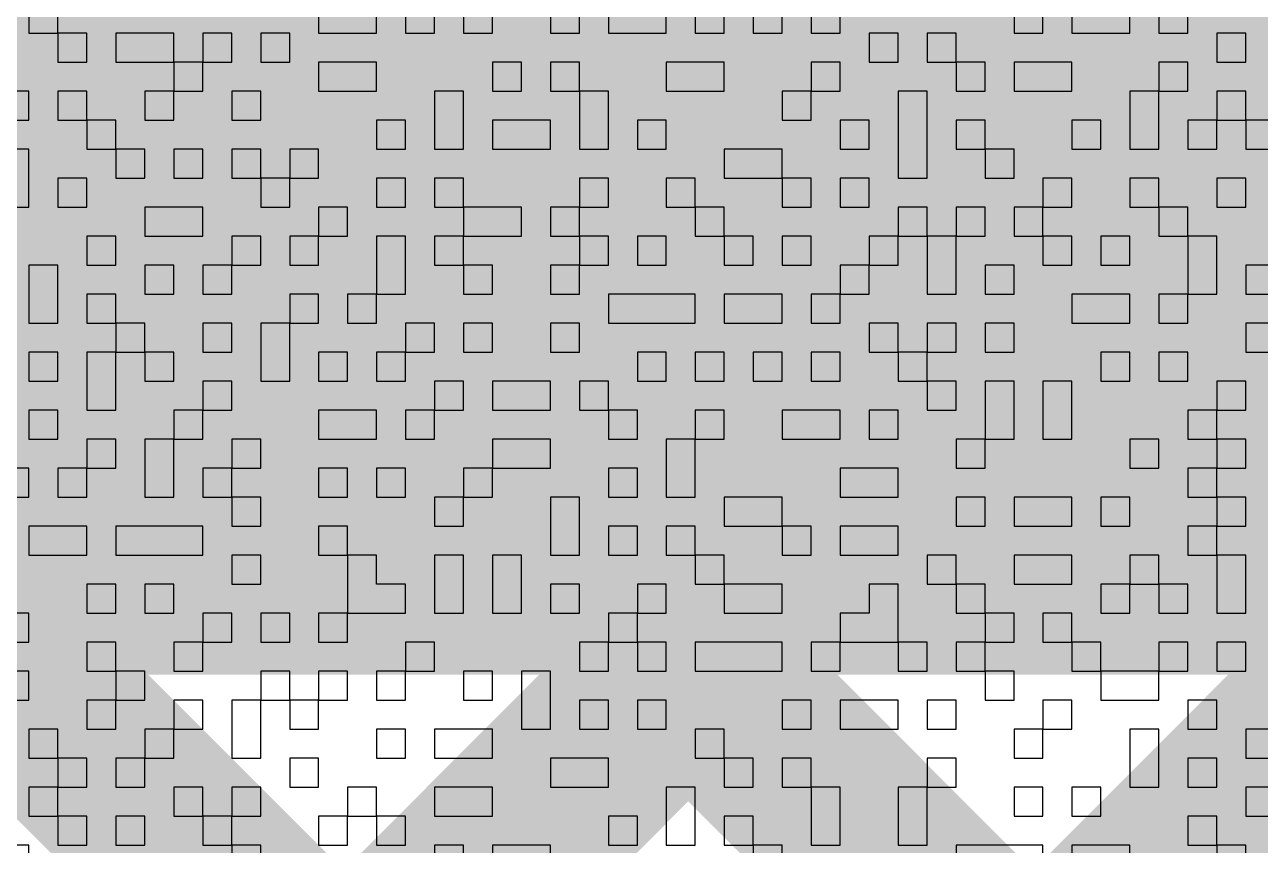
# Model space of a CAD drawing. Header units: millimetres. Extents: x 3.06 to 5.82, y 1.29 to 3.84.
# Drawn here: x 4.6114 to 4.6621, y 2.029 to 2.0627 of the extents above; entities that cross this region are included whole.
import ezdxf

# ---------------------------------------------------------------- set-up
doc = ezdxf.new("R2010")
doc.units = ezdxf.units.MM
doc.header["$MEASUREMENT"] = 0
for name, color, linetype in [('BottomLayer', 5, 'Continuous'), ('TopLayer', 1, 'Continuous'), ('TopOverlay', 2, 'Continuous')]:
    doc.layers.add(name, color=color, linetype=linetype)

msp = doc.modelspace()

# ---------------------------------------------------------------- linework, layer by layer
at = {"layer": 'BottomLayer', "const_width": 0.04}
msp.add_lwpolyline([(4.272, 2.056), (4.719, 2.056)], dxfattribs=at)
at = {"layer": 'TopLayer'}
for points, const_width in [([(4.57627, 2.030685), (4.985585, 2.44)], 0.008), ([(4.59587, 2.022), (5.01387, 2.44)], 0.008), ([(4.624154, 2.022), (5.042154, 2.44)], 0.008), ([(4.645775, 2.015337), (5.070438, 2.44)], 0.008), ([(4.431659, 2.3), (4.848, 1.883659)], 0.008), ([(4.47322, 2.230155), (4.848, 1.855374)], 0.008), ([(4.484859, 2.190231), (4.848, 1.82709)], 0.008), ([(4.485, 2.161806), (4.624806, 2.022)], 0.008), ([(4.537457, 2.062992), (4.671, 2.062992)], 0.04)]:
    msp.add_lwpolyline(points, dxfattribs=dict(at, const_width=const_width))
at = {"layer": 'TopLayer', "const_width": 0.04}
msp.add_lwpolyline([(4.771, 2.162992, -0.414214), (4.671, 2.062992)], format="xyb", dxfattribs=at)
at = {"layer": 'TopLayer', "const_width": 0.02}
msp.add_lwpolyline([(4.661, 2.062992, 1), (4.681, 2.062992, 1)], format="xyb", close=True, dxfattribs=at)
msp.add_lwpolyline([(4.661, 2.062992, 1), (4.681, 2.062992, 1)], format="xyb", close=True, dxfattribs=at)
at = {"layer": 'TopOverlay'}
for p, q in [((4.611556, 2.063507), (4.611556, 2.062317)), ((4.612745, 2.062317), (4.612745, 2.063507)), ((4.623448, 2.063507), (4.623448, 2.062317)), ((4.625827, 2.062317), (4.625827, 2.063507)), ((4.627016, 2.063507), (4.627016, 2.062317)), ((4.628205, 2.062317), (4.628205, 2.063507)), ((4.629394, 2.063507), (4.629394, 2.062317)), ((4.630584, 2.062317), (4.630584, 2.063507)), ((4.632962, 2.063507), (4.632962, 2.062317)), ((4.634151, 2.062317), (4.634151, 2.063507)), ((4.635341, 2.063507), (4.635341, 2.062317)), ((4.637719, 2.062317), (4.637719, 2.063507)), ((4.638908, 2.063507), (4.638908, 2.062317)), ((4.640098, 2.062317), (4.640098, 2.063507)), ((4.641287, 2.063507), (4.641287, 2.062317)), ((4.642476, 2.062317), (4.642476, 2.063507)), ((4.643666, 2.063507), (4.643666, 2.062317)), ((4.644855, 2.062317), (4.644855, 2.063507)), ((4.65199, 2.063507), (4.65199, 2.062317)), ((4.65318, 2.062317), (4.65318, 2.063507)), ((4.654369, 2.063507), (4.654369, 2.062317)), ((4.656747, 2.062317), (4.656747, 2.063507)), ((4.657937, 2.063507), (4.657937, 2.062317)), ((4.659126, 2.062317), (4.659126, 2.063507)), ((4.611556, 2.062317), (4.612745, 2.062317)), ((4.612745, 2.062317), (4.612745, 2.061128)), ((4.613934, 2.062317), (4.612745, 2.062317)), ((4.613934, 2.061128), (4.613934, 2.062317)), ((4.617502, 2.062317), (4.615123, 2.062317)), ((4.615123, 2.062317), (4.615123, 2.061128)), ((4.617502, 2.061128), (4.617502, 2.062317)), ((4.61988, 2.062317), (4.618691, 2.062317)), ((4.618691, 2.062317), (4.618691, 2.061128)), ((4.61988, 2.061128), (4.61988, 2.062317)), ((4.622259, 2.062317), (4.62107, 2.062317)), ((4.62107, 2.062317), (4.62107, 2.061128)), ((4.622259, 2.061128), (4.622259, 2.062317)), ((4.623448, 2.062317), (4.625827, 2.062317)), ((4.627016, 2.062317), (4.628205, 2.062317)), ((4.629394, 2.062317), (4.630584, 2.062317)), ((4.632962, 2.062317), (4.634151, 2.062317)), ((4.635341, 2.062317), (4.637719, 2.062317)), ((4.638908, 2.062317), (4.640098, 2.062317)), ((4.641287, 2.062317), (4.642476, 2.062317)), ((4.643666, 2.062317), (4.644855, 2.062317)), ((4.647233, 2.062317), (4.646044, 2.062317)), ((4.646044, 2.062317), (4.646044, 2.061128)), ((4.647233, 2.061128), (4.647233, 2.062317)), ((4.649612, 2.062317), (4.648422, 2.062317)), ((4.648422, 2.062317), (4.648422, 2.061128)), ((4.649612, 2.061128), (4.649612, 2.062317)), ((4.65199, 2.062317), (4.65318, 2.062317)), ((4.654369, 2.062317), (4.656747, 2.062317)), ((4.657937, 2.062317), (4.659126, 2.062317)), ((4.661504, 2.062317), (4.660315, 2.062317)), ((4.660315, 2.062317), (4.660315, 2.061128)), ((4.661504, 2.061128), (4.661504, 2.062317)), ((4.612745, 2.061128), (4.613934, 2.061128)), ((4.615123, 2.061128), (4.617502, 2.061128)), ((4.617502, 2.061128), (4.617502, 2.059939)), ((4.618691, 2.061128), (4.617502, 2.061128)), ((4.618691, 2.061128), (4.61988, 2.061128)), ((4.618691, 2.059939), (4.618691, 2.061128)), ((4.62107, 2.061128), (4.622259, 2.061128)), ((4.625827, 2.061128), (4.623448, 2.061128)), ((4.623448, 2.061128), (4.623448, 2.059939)), ((4.625827, 2.059939), (4.625827, 2.061128)), ((4.631773, 2.061128), (4.630584, 2.061128)), ((4.630584, 2.061128), (4.630584, 2.059939)), ((4.631773, 2.059939), (4.631773, 2.061128)), ((4.634151, 2.061128), (4.632962, 2.061128)), ((4.632962, 2.061128), (4.632962, 2.059939)), ((4.634151, 2.059939), (4.634151, 2.061128)), ((4.640098, 2.061128), (4.637719, 2.061128)), ((4.637719, 2.061128), (4.637719, 2.059939)), ((4.640098, 2.059939), (4.640098, 2.061128)), ((4.644855, 2.061128), (4.643666, 2.061128)), ((4.643666, 2.061128), (4.643666, 2.059939)), ((4.644855, 2.059939), (4.644855, 2.061128)), ((4.646044, 2.061128), (4.647233, 2.061128)), ((4.648422, 2.061128), (4.649612, 2.061128)), ((4.649612, 2.061128), (4.649612, 2.059939)), ((4.650801, 2.061128), (4.649612, 2.061128)), ((4.650801, 2.059939), (4.650801, 2.061128)), ((4.654369, 2.061128), (4.65199, 2.061128)), ((4.65199, 2.061128), (4.65199, 2.059939)), ((4.654369, 2.059939), (4.654369, 2.061128)), ((4.659126, 2.061128), (4.657937, 2.061128)), ((4.657937, 2.061128), (4.657937, 2.059939)), ((4.659126, 2.059939), (4.659126, 2.061128)), ((4.660315, 2.061128), (4.661504, 2.061128)), ((4.611556, 2.059939), (4.610366, 2.059939)), ((4.611556, 2.05875), (4.611556, 2.059939)), ((4.613934, 2.059939), (4.612745, 2.059939)), ((4.612745, 2.059939), (4.612745, 2.05875)), ((4.613934, 2.05875), (4.613934, 2.059939)), ((4.617502, 2.059939), (4.616313, 2.059939)), ((4.616313, 2.059939), (4.616313, 2.05875)), ((4.617502, 2.059939), (4.618691, 2.059939)), ((4.617502, 2.05875), (4.617502, 2.059939)), ((4.62107, 2.059939), (4.61988, 2.059939)), ((4.61988, 2.059939), (4.61988, 2.05875)), ((4.62107, 2.05875), (4.62107, 2.059939)), ((4.623448, 2.059939), (4.625827, 2.059939)), ((4.629394, 2.059939), (4.628205, 2.059939)), ((4.628205, 2.059939), (4.628205, 2.05875)), ((4.629394, 2.05875), (4.629394, 2.059939)), ((4.630584, 2.059939), (4.631773, 2.059939)), ((4.632962, 2.059939), (4.634151, 2.059939)), ((4.634151, 2.059939), (4.634151, 2.05875)), ((4.635341, 2.059939), (4.634151, 2.059939)), ((4.635341, 2.05875), (4.635341, 2.059939)), ((4.637719, 2.059939), (4.640098, 2.059939)), ((4.643666, 2.059939), (4.642476, 2.059939)), ((4.642476, 2.059939), (4.642476, 2.05875)), ((4.643666, 2.059939), (4.644855, 2.059939)), ((4.643666, 2.05875), (4.643666, 2.059939)), ((4.648422, 2.059939), (4.647233, 2.059939)), ((4.647233, 2.059939), (4.647233, 2.05875)), ((4.648422, 2.05875), (4.648422, 2.059939)), ((4.649612, 2.059939), (4.650801, 2.059939)), ((4.65199, 2.059939), (4.654369, 2.059939)), ((4.657937, 2.059939), (4.656747, 2.059939)), ((4.656747, 2.059939), (4.656747, 2.05875)), ((4.657937, 2.059939), (4.659126, 2.059939)), ((4.657937, 2.05875), (4.657937, 2.059939)), ((4.661504, 2.059939), (4.660315, 2.059939)), ((4.660315, 2.059939), (4.660315, 2.05875)), ((4.661504, 2.05875), (4.661504, 2.059939)), ((4.610366, 2.05875), (4.611556, 2.05875)), ((4.612745, 2.05875), (4.613934, 2.05875)), ((4.613934, 2.05875), (4.613934, 2.05756)), ((4.615123, 2.05875), (4.613934, 2.05875)), ((4.615123, 2.05756), (4.615123, 2.05875)), ((4.616313, 2.05875), (4.617502, 2.05875)), ((4.61988, 2.05875), (4.62107, 2.05875)), ((4.627016, 2.05875), (4.625827, 2.05875)), ((4.625827, 2.05875), (4.625827, 2.05756)), ((4.627016, 2.05756), (4.627016, 2.05875)), ((4.628205, 2.05875), (4.628205, 2.05756)), ((4.629394, 2.05756), (4.629394, 2.05875)), ((4.632962, 2.05875), (4.630584, 2.05875)), ((4.630584, 2.05875), (4.630584, 2.05756)), ((4.632962, 2.05756), (4.632962, 2.05875)), ((4.634151, 2.05875), (4.634151, 2.05756)), ((4.635341, 2.05756), (4.635341, 2.05875)), ((4.637719, 2.05875), (4.63653, 2.05875)), ((4.63653, 2.05875), (4.63653, 2.05756)), ((4.637719, 2.05756), (4.637719, 2.05875)), ((4.642476, 2.05875), (4.643666, 2.05875)), ((4.646044, 2.05875), (4.644855, 2.05875)), ((4.644855, 2.05875), (4.644855, 2.05756)), ((4.646044, 2.05756), (4.646044, 2.05875)), ((4.647233, 2.05875), (4.647233, 2.05756)), ((4.648422, 2.05756), (4.648422, 2.05875)), ((4.650801, 2.05875), (4.649612, 2.05875)), ((4.649612, 2.05875), (4.649612, 2.05756)), ((4.650801, 2.05756), (4.650801, 2.05875)), ((4.655558, 2.05875), (4.654369, 2.05875)), ((4.654369, 2.05875), (4.654369, 2.05756)), ((4.655558, 2.05756), (4.655558, 2.05875)), ((4.656747, 2.05875), (4.656747, 2.05756)), ((4.657937, 2.05756), (4.657937, 2.05875)), ((4.660315, 2.05875), (4.659126, 2.05875)), ((4.659126, 2.05875), (4.659126, 2.05756)), ((4.660315, 2.05756), (4.660315, 2.05875)), ((4.660315, 2.05875), (4.661504, 2.05875)), ((4.661504, 2.05875), (4.661504, 2.05756)), ((4.662694, 2.05875), (4.661504, 2.05875)), ((4.611556, 2.05756), (4.610366, 2.05756)), ((4.611556, 2.056371), (4.611556, 2.05756)), ((4.613934, 2.05756), (4.615123, 2.05756)), ((4.615123, 2.05756), (4.615123, 2.056371)), ((4.616313, 2.05756), (4.615123, 2.05756)), ((4.616313, 2.056371), (4.616313, 2.05756)), ((4.618691, 2.05756), (4.617502, 2.05756)), ((4.617502, 2.05756), (4.617502, 2.056371)), ((4.618691, 2.056371), (4.618691, 2.05756)), ((4.62107, 2.05756), (4.61988, 2.05756)), ((4.61988, 2.05756), (4.61988, 2.056371)), ((4.62107, 2.056371), (4.62107, 2.05756)), ((4.623448, 2.05756), (4.622259, 2.05756)), ((4.622259, 2.05756), (4.622259, 2.056371)), ((4.623448, 2.056371), (4.623448, 2.05756)), ((4.625827, 2.05756), (4.627016, 2.05756)), ((4.628205, 2.05756), (4.629394, 2.05756)), ((4.630584, 2.05756), (4.632962, 2.05756)), ((4.634151, 2.05756), (4.635341, 2.05756)), ((4.63653, 2.05756), (4.637719, 2.05756)), ((4.642476, 2.05756), (4.640098, 2.05756)), ((4.640098, 2.05756), (4.640098, 2.056371)), ((4.642476, 2.056371), (4.642476, 2.05756)), ((4.644855, 2.05756), (4.646044, 2.05756)), ((4.647233, 2.05756), (4.647233, 2.056371)), ((4.648422, 2.056371), (4.648422, 2.05756)), ((4.649612, 2.05756), (4.650801, 2.05756)), ((4.650801, 2.05756), (4.650801, 2.056371)), ((4.65199, 2.05756), (4.650801, 2.05756)), ((4.65199, 2.056371), (4.65199, 2.05756)), ((4.654369, 2.05756), (4.655558, 2.05756)), ((4.656747, 2.05756), (4.657937, 2.05756)), ((4.659126, 2.05756), (4.660315, 2.05756)), ((4.661504, 2.05756), (4.662694, 2.05756)), ((4.611556, 2.055182), (4.611556, 2.056371)), ((4.613934, 2.056371), (4.612745, 2.056371)), ((4.612745, 2.056371), (4.612745, 2.055182)), ((4.613934, 2.055182), (4.613934, 2.056371)), ((4.615123, 2.056371), (4.616313, 2.056371)), ((4.617502, 2.056371), (4.618691, 2.056371)), ((4.61988, 2.056371), (4.62107, 2.056371)), ((4.62107, 2.056371), (4.62107, 2.055182)), ((4.622259, 2.056371), (4.62107, 2.056371)), ((4.622259, 2.056371), (4.623448, 2.056371)), ((4.622259, 2.055182), (4.622259, 2.056371)), ((4.627016, 2.056371), (4.625827, 2.056371)), ((4.625827, 2.056371), (4.625827, 2.055182)), ((4.627016, 2.055182), (4.627016, 2.056371)), ((4.629394, 2.056371), (4.628205, 2.056371)), ((4.628205, 2.056371), (4.628205, 2.055182)), ((4.629394, 2.055182), (4.629394, 2.056371)), ((4.635341, 2.056371), (4.634151, 2.056371)), ((4.634151, 2.056371), (4.634151, 2.055182)), ((4.635341, 2.055182), (4.635341, 2.056371)), ((4.638908, 2.056371), (4.637719, 2.056371)), ((4.637719, 2.056371), (4.637719, 2.055182)), ((4.638908, 2.055182), (4.638908, 2.056371)), ((4.640098, 2.056371), (4.642476, 2.056371)), ((4.642476, 2.056371), (4.642476, 2.055182)), ((4.643666, 2.056371), (4.642476, 2.056371)), ((4.643666, 2.055182), (4.643666, 2.056371)), ((4.646044, 2.056371), (4.644855, 2.056371)), ((4.644855, 2.056371), (4.644855, 2.055182)), ((4.646044, 2.055182), (4.646044, 2.056371)), ((4.647233, 2.056371), (4.648422, 2.056371)), ((4.650801, 2.056371), (4.65199, 2.056371)), ((4.654369, 2.056371), (4.65318, 2.056371)), ((4.65318, 2.056371), (4.65318, 2.055182)), ((4.654369, 2.055182), (4.654369, 2.056371)), ((4.657937, 2.056371), (4.656747, 2.056371)), ((4.656747, 2.056371), (4.656747, 2.055182)), ((4.657937, 2.055182), (4.657937, 2.056371)), ((4.661504, 2.056371), (4.660315, 2.056371)), ((4.660315, 2.056371), (4.660315, 2.055182)), ((4.661504, 2.055182), (4.661504, 2.056371)), ((4.610366, 2.055182), (4.611556, 2.055182)), ((4.612745, 2.055182), (4.613934, 2.055182)), ((4.618691, 2.055182), (4.616313, 2.055182)), ((4.616313, 2.055182), (4.616313, 2.053993)), ((4.618691, 2.053993), (4.618691, 2.055182)), ((4.62107, 2.055182), (4.622259, 2.055182)), ((4.624637, 2.055182), (4.623448, 2.055182)), ((4.623448, 2.055182), (4.623448, 2.053993)), ((4.624637, 2.053993), (4.624637, 2.055182)), ((4.625827, 2.055182), (4.627016, 2.055182)), ((4.628205, 2.055182), (4.629394, 2.055182)), ((4.629394, 2.055182), (4.629394, 2.053993)), ((4.631773, 2.055182), (4.629394, 2.055182)), ((4.631773, 2.053993), (4.631773, 2.055182)), ((4.634151, 2.055182), (4.632962, 2.055182)), ((4.632962, 2.055182), (4.632962, 2.053993)), ((4.634151, 2.055182), (4.635341, 2.055182)), ((4.634151, 2.053993), (4.634151, 2.055182)), ((4.637719, 2.055182), (4.638908, 2.055182)), ((4.638908, 2.055182), (4.638908, 2.053993)), ((4.640098, 2.055182), (4.638908, 2.055182)), ((4.640098, 2.053993), (4.640098, 2.055182)), ((4.642476, 2.055182), (4.643666, 2.055182)), ((4.644855, 2.055182), (4.646044, 2.055182)), ((4.648422, 2.055182), (4.647233, 2.055182)), ((4.647233, 2.055182), (4.647233, 2.053993)), ((4.648422, 2.053993), (4.648422, 2.055182)), ((4.650801, 2.055182), (4.649612, 2.055182)), ((4.649612, 2.055182), (4.649612, 2.053993)), ((4.650801, 2.053993), (4.650801, 2.055182)), ((4.65318, 2.055182), (4.65199, 2.055182)), ((4.65199, 2.055182), (4.65199, 2.053993)), ((4.65318, 2.055182), (4.654369, 2.055182)), ((4.65318, 2.053993), (4.65318, 2.055182)), ((4.656747, 2.055182), (4.657937, 2.055182)), ((4.657937, 2.055182), (4.657937, 2.053993)), ((4.659126, 2.055182), (4.657937, 2.055182)), ((4.659126, 2.053993), (4.659126, 2.055182)), ((4.660315, 2.055182), (4.661504, 2.055182)), ((4.615123, 2.053993), (4.613934, 2.053993)), ((4.613934, 2.053993), (4.613934, 2.052803)), ((4.615123, 2.052803), (4.615123, 2.053993)), ((4.616313, 2.053993), (4.618691, 2.053993)), ((4.62107, 2.053993), (4.61988, 2.053993)), ((4.61988, 2.053993), (4.61988, 2.052803)), ((4.62107, 2.052803), (4.62107, 2.053993)), ((4.623448, 2.053993), (4.622259, 2.053993)), ((4.622259, 2.053993), (4.622259, 2.052803)), ((4.623448, 2.053993), (4.624637, 2.053993)), ((4.623448, 2.052803), (4.623448, 2.053993)), ((4.627016, 2.053993), (4.625827, 2.053993)), ((4.625827, 2.053993), (4.625827, 2.052803)), ((4.627016, 2.052803), (4.627016, 2.053993)), ((4.629394, 2.053993), (4.628205, 2.053993)), ((4.628205, 2.053993), (4.628205, 2.052803)), ((4.629394, 2.053993), (4.631773, 2.053993)), ((4.629394, 2.052803), (4.629394, 2.053993)), ((4.632962, 2.053993), (4.634151, 2.053993)), ((4.634151, 2.053993), (4.634151, 2.052803)), ((4.635341, 2.053993), (4.634151, 2.053993)), ((4.635341, 2.052803), (4.635341, 2.053993)), ((4.637719, 2.053993), (4.63653, 2.053993)), ((4.63653, 2.053993), (4.63653, 2.052803)), ((4.637719, 2.052803), (4.637719, 2.053993)), ((4.638908, 2.053993), (4.640098, 2.053993)), ((4.640098, 2.053993), (4.640098, 2.052803)), ((4.641287, 2.053993), (4.640098, 2.053993)), ((4.641287, 2.052803), (4.641287, 2.053993)), ((4.643666, 2.053993), (4.642476, 2.053993)), ((4.642476, 2.053993), (4.642476, 2.052803)), ((4.643666, 2.052803), (4.643666, 2.053993)), ((4.647233, 2.053993), (4.646044, 2.053993)), ((4.646044, 2.053993), (4.646044, 2.052803)), ((4.647233, 2.052803), (4.647233, 2.053993)), ((4.647233, 2.053993), (4.648422, 2.053993)), ((4.648422, 2.053993), (4.648422, 2.052803)), ((4.649612, 2.053993), (4.648422, 2.053993)), ((4.649612, 2.053993), (4.650801, 2.053993)), ((4.649612, 2.052803), (4.649612, 2.053993)), ((4.65199, 2.053993), (4.65318, 2.053993)), ((4.65318, 2.053993), (4.65318, 2.052803)), ((4.654369, 2.053993), (4.65318, 2.053993)), ((4.654369, 2.052803), (4.654369, 2.053993)), ((4.656747, 2.053993), (4.655558, 2.053993)), ((4.655558, 2.053993), (4.655558, 2.052803)), ((4.656747, 2.052803), (4.656747, 2.053993)), ((4.657937, 2.053993), (4.659126, 2.053993)), ((4.659126, 2.053993), (4.659126, 2.052803)), ((4.660315, 2.053993), (4.659126, 2.053993)), ((4.660315, 2.052803), (4.660315, 2.053993)), ((4.612745, 2.052803), (4.611556, 2.052803)), ((4.611556, 2.052803), (4.611556, 2.051614)), ((4.612745, 2.051614), (4.612745, 2.052803)), ((4.613934, 2.052803), (4.615123, 2.052803)), ((4.617502, 2.052803), (4.616313, 2.052803)), ((4.616313, 2.052803), (4.616313, 2.051614)), ((4.617502, 2.051614), (4.617502, 2.052803)), ((4.61988, 2.052803), (4.618691, 2.052803)), ((4.618691, 2.052803), (4.618691, 2.051614)), ((4.61988, 2.052803), (4.62107, 2.052803)), ((4.61988, 2.051614), (4.61988, 2.052803)), ((4.622259, 2.052803), (4.623448, 2.052803)), ((4.625827, 2.052803), (4.625827, 2.051614)), ((4.627016, 2.051614), (4.627016, 2.052803)), ((4.628205, 2.052803), (4.629394, 2.052803)), ((4.629394, 2.052803), (4.629394, 2.051614)), ((4.630584, 2.052803), (4.629394, 2.052803)), ((4.630584, 2.051614), (4.630584, 2.052803)), ((4.634151, 2.052803), (4.632962, 2.052803)), ((4.632962, 2.052803), (4.632962, 2.051614)), ((4.634151, 2.052803), (4.635341, 2.052803)), ((4.634151, 2.051614), (4.634151, 2.052803)), ((4.63653, 2.052803), (4.637719, 2.052803)), ((4.640098, 2.052803), (4.641287, 2.052803)), ((4.642476, 2.052803), (4.643666, 2.052803)), ((4.646044, 2.052803), (4.644855, 2.052803)), ((4.644855, 2.052803), (4.644855, 2.051614)), ((4.646044, 2.052803), (4.647233, 2.052803)), ((4.646044, 2.051614), (4.646044, 2.052803)), ((4.648422, 2.052803), (4.648422, 2.051614)), ((4.649612, 2.051614), (4.649612, 2.052803)), ((4.65199, 2.052803), (4.650801, 2.052803)), ((4.650801, 2.052803), (4.650801, 2.051614)), ((4.65199, 2.051614), (4.65199, 2.052803)), ((4.65318, 2.052803), (4.654369, 2.052803)), ((4.655558, 2.052803), (4.656747, 2.052803)), ((4.659126, 2.052803), (4.659126, 2.051614)), ((4.660315, 2.051614), (4.660315, 2.052803)), ((4.663883, 2.052803), (4.661504, 2.052803)), ((4.661504, 2.052803), (4.661504, 2.051614)), ((4.611556, 2.051614), (4.611556, 2.050425)), ((4.612745, 2.050425), (4.612745, 2.051614)), ((4.615123, 2.051614), (4.613934, 2.051614)), ((4.613934, 2.051614), (4.613934, 2.050425)), ((4.615123, 2.050425), (4.615123, 2.051614)), ((4.616313, 2.051614), (4.617502, 2.051614)), ((4.618691, 2.051614), (4.61988, 2.051614)), ((4.623448, 2.051614), (4.622259, 2.051614)), ((4.622259, 2.051614), (4.622259, 2.050425)), ((4.623448, 2.050425), (4.623448, 2.051614)), ((4.625827, 2.051614), (4.624637, 2.051614)), ((4.624637, 2.051614), (4.624637, 2.050425)), ((4.625827, 2.051614), (4.627016, 2.051614)), ((4.625827, 2.050425), (4.625827, 2.051614)), ((4.629394, 2.051614), (4.630584, 2.051614)), ((4.632962, 2.051614), (4.634151, 2.051614)), ((4.638908, 2.051614), (4.635341, 2.051614)), ((4.635341, 2.051614), (4.635341, 2.050425)), ((4.638908, 2.050425), (4.638908, 2.051614)), ((4.642476, 2.051614), (4.640098, 2.051614)), ((4.640098, 2.051614), (4.640098, 2.050425)), ((4.642476, 2.050425), (4.642476, 2.051614)), ((4.644855, 2.051614), (4.643666, 2.051614)), ((4.643666, 2.051614), (4.643666, 2.050425)), ((4.644855, 2.051614), (4.646044, 2.051614)), ((4.644855, 2.050425), (4.644855, 2.051614)), ((4.648422, 2.051614), (4.649612, 2.051614)), ((4.650801, 2.051614), (4.65199, 2.051614)), ((4.656747, 2.051614), (4.654369, 2.051614)), ((4.654369, 2.051614), (4.654369, 2.050425)), ((4.656747, 2.050425), (4.656747, 2.051614)), ((4.659126, 2.051614), (4.657937, 2.051614)), ((4.657937, 2.051614), (4.657937, 2.050425)), ((4.659126, 2.051614), (4.660315, 2.051614)), ((4.659126, 2.050425), (4.659126, 2.051614)), ((4.661504, 2.051614), (4.663883, 2.051614)), ((4.611556, 2.050425), (4.612745, 2.050425)), ((4.613934, 2.050425), (4.615123, 2.050425)), ((4.615123, 2.050425), (4.615123, 2.049236)), ((4.616313, 2.050425), (4.615123, 2.050425)), ((4.616313, 2.049236), (4.616313, 2.050425)), ((4.61988, 2.050425), (4.618691, 2.050425)), ((4.618691, 2.050425), (4.618691, 2.049236)), ((4.61988, 2.049236), (4.61988, 2.050425)), ((4.622259, 2.050425), (4.62107, 2.050425)), ((4.62107, 2.050425), (4.62107, 2.049236)), ((4.622259, 2.050425), (4.623448, 2.050425)), ((4.622259, 2.049236), (4.622259, 2.050425)), ((4.624637, 2.050425), (4.625827, 2.050425)), ((4.628205, 2.050425), (4.627016, 2.050425)), ((4.627016, 2.050425), (4.627016, 2.049236)), ((4.628205, 2.049236), (4.628205, 2.050425)), ((4.630584, 2.050425), (4.629394, 2.050425)), ((4.629394, 2.050425), (4.629394, 2.049236)), ((4.630584, 2.049236), (4.630584, 2.050425)), ((4.634151, 2.050425), (4.632962, 2.050425)), ((4.632962, 2.050425), (4.632962, 2.049236)), ((4.634151, 2.049236), (4.634151, 2.050425)), ((4.635341, 2.050425), (4.638908, 2.050425)), ((4.640098, 2.050425), (4.642476, 2.050425)), ((4.643666, 2.050425), (4.644855, 2.050425)), ((4.647233, 2.050425), (4.646044, 2.050425)), ((4.646044, 2.050425), (4.646044, 2.049236)), ((4.647233, 2.049236), (4.647233, 2.050425)), ((4.649612, 2.050425), (4.648422, 2.050425)), ((4.648422, 2.050425), (4.648422, 2.049236)), ((4.649612, 2.049236), (4.649612, 2.050425)), ((4.65199, 2.050425), (4.650801, 2.050425)), ((4.650801, 2.050425), (4.650801, 2.049236)), ((4.65199, 2.049236), (4.65199, 2.050425)), ((4.654369, 2.050425), (4.656747, 2.050425)), ((4.657937, 2.050425), (4.659126, 2.050425)), ((4.662694, 2.050425), (4.661504, 2.050425)), ((4.661504, 2.050425), (4.661504, 2.049236)), ((4.612745, 2.049236), (4.611556, 2.049236)), ((4.611556, 2.049236), (4.611556, 2.048046)), ((4.612745, 2.048046), (4.612745, 2.049236)), ((4.615123, 2.049236), (4.613934, 2.049236)), ((4.613934, 2.049236), (4.613934, 2.048046)), ((4.615123, 2.049236), (4.616313, 2.049236)), ((4.615123, 2.048046), (4.615123, 2.049236)), ((4.616313, 2.049236), (4.616313, 2.048046)), ((4.617502, 2.049236), (4.616313, 2.049236)), ((4.617502, 2.048046), (4.617502, 2.049236)), ((4.618691, 2.049236), (4.61988, 2.049236)), ((4.62107, 2.049236), (4.62107, 2.048046)), ((4.622259, 2.048046), (4.622259, 2.049236)), ((4.624637, 2.049236), (4.623448, 2.049236)), ((4.623448, 2.049236), (4.623448, 2.048046)), ((4.624637, 2.048046), (4.624637, 2.049236)), ((4.627016, 2.049236), (4.625827, 2.049236)), ((4.625827, 2.049236), (4.625827, 2.048046)), ((4.627016, 2.049236), (4.628205, 2.049236)), ((4.627016, 2.048046), (4.627016, 2.049236)), ((4.629394, 2.049236), (4.630584, 2.049236)), ((4.632962, 2.049236), (4.634151, 2.049236)), ((4.637719, 2.049236), (4.63653, 2.049236)), ((4.63653, 2.049236), (4.63653, 2.048046)), ((4.637719, 2.048046), (4.637719, 2.049236)), ((4.640098, 2.049236), (4.638908, 2.049236)), ((4.638908, 2.049236), (4.638908, 2.048046)), ((4.640098, 2.048046), (4.640098, 2.049236)), ((4.642476, 2.049236), (4.641287, 2.049236)), ((4.641287, 2.049236), (4.641287, 2.048046)), ((4.642476, 2.048046), (4.642476, 2.049236)), ((4.644855, 2.049236), (4.643666, 2.049236)), ((4.643666, 2.049236), (4.643666, 2.048046)), ((4.644855, 2.048046), (4.644855, 2.049236)), ((4.646044, 2.049236), (4.647233, 2.049236)), ((4.647233, 2.049236), (4.647233, 2.048046)), ((4.648422, 2.049236), (4.647233, 2.049236)), ((4.648422, 2.049236), (4.649612, 2.049236)), ((4.648422, 2.048046), (4.648422, 2.049236)), ((4.650801, 2.049236), (4.65199, 2.049236)), ((4.656747, 2.049236), (4.655558, 2.049236)), ((4.655558, 2.049236), (4.655558, 2.048046)), ((4.656747, 2.048046), (4.656747, 2.049236)), ((4.659126, 2.049236), (4.657937, 2.049236)), ((4.657937, 2.049236), (4.657937, 2.048046)), ((4.659126, 2.048046), (4.659126, 2.049236)), ((4.661504, 2.049236), (4.662694, 2.049236)), ((4.611556, 2.048046), (4.612745, 2.048046)), ((4.613934, 2.048046), (4.613934, 2.046857)), ((4.615123, 2.046857), (4.615123, 2.048046)), ((4.616313, 2.048046), (4.617502, 2.048046)), ((4.61988, 2.048046), (4.618691, 2.048046)), ((4.618691, 2.048046), (4.618691, 2.046857)), ((4.61988, 2.046857), (4.61988, 2.048046)), ((4.62107, 2.048046), (4.622259, 2.048046)), ((4.623448, 2.048046), (4.624637, 2.048046)), ((4.625827, 2.048046), (4.627016, 2.048046)), ((4.629394, 2.048046), (4.628205, 2.048046)), ((4.628205, 2.048046), (4.628205, 2.046857)), ((4.629394, 2.046857), (4.629394, 2.048046)), ((4.632962, 2.048046), (4.630584, 2.048046)), ((4.630584, 2.048046), (4.630584, 2.046857)), ((4.632962, 2.046857), (4.632962, 2.048046)), ((4.635341, 2.048046), (4.634151, 2.048046)), ((4.634151, 2.048046), (4.634151, 2.046857)), ((4.635341, 2.046857), (4.635341, 2.048046)), ((4.63653, 2.048046), (4.637719, 2.048046)), ((4.638908, 2.048046), (4.640098, 2.048046)), ((4.641287, 2.048046), (4.642476, 2.048046)), ((4.643666, 2.048046), (4.644855, 2.048046)), ((4.647233, 2.048046), (4.648422, 2.048046)), ((4.648422, 2.048046), (4.648422, 2.046857)), ((4.649612, 2.048046), (4.648422, 2.048046)), ((4.649612, 2.046857), (4.649612, 2.048046)), ((4.65199, 2.048046), (4.650801, 2.048046)), ((4.650801, 2.048046), (4.650801, 2.046857)), ((4.65199, 2.046857), (4.65199, 2.048046)), ((4.654369, 2.048046), (4.65318, 2.048046)), ((4.65318, 2.048046), (4.65318, 2.046857)), ((4.654369, 2.046857), (4.654369, 2.048046)), ((4.655558, 2.048046), (4.656747, 2.048046)), ((4.657937, 2.048046), (4.659126, 2.048046)), ((4.661504, 2.048046), (4.660315, 2.048046)), ((4.660315, 2.048046), (4.660315, 2.046857)), ((4.661504, 2.046857), (4.661504, 2.048046)), ((4.612745, 2.046857), (4.611556, 2.046857)), ((4.611556, 2.046857), (4.611556, 2.045668)), ((4.612745, 2.045668), (4.612745, 2.046857)), ((4.613934, 2.046857), (4.615123, 2.046857)), ((4.618691, 2.046857), (4.617502, 2.046857)), ((4.617502, 2.046857), (4.617502, 2.045668)), ((4.618691, 2.046857), (4.61988, 2.046857)), ((4.618691, 2.045668), (4.618691, 2.046857)), ((4.625827, 2.046857), (4.623448, 2.046857)), ((4.623448, 2.046857), (4.623448, 2.045668)), ((4.625827, 2.045668), (4.625827, 2.046857)), ((4.628205, 2.046857), (4.627016, 2.046857)), ((4.627016, 2.046857), (4.627016, 2.045668)), ((4.628205, 2.046857), (4.629394, 2.046857)), ((4.628205, 2.045668), (4.628205, 2.046857)), ((4.630584, 2.046857), (4.632962, 2.046857)), ((4.634151, 2.046857), (4.635341, 2.046857)), ((4.635341, 2.046857), (4.635341, 2.045668)), ((4.63653, 2.046857), (4.635341, 2.046857)), ((4.63653, 2.045668), (4.63653, 2.046857)), ((4.640098, 2.046857), (4.638908, 2.046857)), ((4.638908, 2.046857), (4.638908, 2.045668)), ((4.640098, 2.045668), (4.640098, 2.046857)), ((4.644855, 2.046857), (4.642476, 2.046857)), ((4.642476, 2.046857), (4.642476, 2.045668)), ((4.644855, 2.045668), (4.644855, 2.046857)), ((4.647233, 2.046857), (4.646044, 2.046857)), ((4.646044, 2.046857), (4.646044, 2.045668)), ((4.647233, 2.045668), (4.647233, 2.046857)), ((4.648422, 2.046857), (4.649612, 2.046857)), ((4.650801, 2.046857), (4.650801, 2.045668)), ((4.65199, 2.045668), (4.65199, 2.046857)), ((4.65318, 2.046857), (4.65318, 2.045668)), ((4.654369, 2.045668), (4.654369, 2.046857)), ((4.660315, 2.046857), (4.659126, 2.046857)), ((4.659126, 2.046857), (4.659126, 2.045668)), ((4.660315, 2.046857), (4.661504, 2.046857)), ((4.660315, 2.045668), (4.660315, 2.046857)), ((4.611556, 2.045668), (4.612745, 2.045668)), ((4.615123, 2.045668), (4.613934, 2.045668)), ((4.613934, 2.045668), (4.613934, 2.044479)), ((4.615123, 2.044479), (4.615123, 2.045668)), ((4.617502, 2.045668), (4.616313, 2.045668)), ((4.616313, 2.045668), (4.616313, 2.044479)), ((4.617502, 2.045668), (4.618691, 2.045668)), ((4.617502, 2.044479), (4.617502, 2.045668)), ((4.62107, 2.045668), (4.61988, 2.045668)), ((4.61988, 2.045668), (4.61988, 2.044479)), ((4.62107, 2.044479), (4.62107, 2.045668)), ((4.623448, 2.045668), (4.625827, 2.045668)), ((4.627016, 2.045668), (4.628205, 2.045668)), ((4.632962, 2.045668), (4.630584, 2.045668)), ((4.630584, 2.045668), (4.630584, 2.044479)), ((4.632962, 2.044479), (4.632962, 2.045668)), ((4.635341, 2.045668), (4.63653, 2.045668)), ((4.638908, 2.045668), (4.637719, 2.045668)), ((4.637719, 2.045668), (4.637719, 2.044479)), ((4.638908, 2.045668), (4.640098, 2.045668)), ((4.638908, 2.044479), (4.638908, 2.045668)), ((4.642476, 2.045668), (4.644855, 2.045668)), ((4.646044, 2.045668), (4.647233, 2.045668)), ((4.650801, 2.045668), (4.649612, 2.045668)), ((4.649612, 2.045668), (4.649612, 2.044479)), ((4.650801, 2.045668), (4.65199, 2.045668)), ((4.650801, 2.044479), (4.650801, 2.045668)), ((4.65318, 2.045668), (4.654369, 2.045668)), ((4.657937, 2.045668), (4.656747, 2.045668)), ((4.656747, 2.045668), (4.656747, 2.044479)), ((4.657937, 2.044479), (4.657937, 2.045668)), ((4.659126, 2.045668), (4.660315, 2.045668)), ((4.660315, 2.045668), (4.660315, 2.044479)), ((4.661504, 2.045668), (4.660315, 2.045668)), ((4.661504, 2.044479), (4.661504, 2.045668)), ((4.611556, 2.044479), (4.610366, 2.044479)), ((4.611556, 2.043289), (4.611556, 2.044479)), ((4.613934, 2.044479), (4.612745, 2.044479)), ((4.612745, 2.044479), (4.612745, 2.043289)), ((4.613934, 2.044479), (4.615123, 2.044479)), ((4.613934, 2.043289), (4.613934, 2.044479)), ((4.616313, 2.044479), (4.616313, 2.043289)), ((4.617502, 2.043289), (4.617502, 2.044479)), ((4.61988, 2.044479), (4.618691, 2.044479)), ((4.618691, 2.044479), (4.618691, 2.043289)), ((4.61988, 2.044479), (4.62107, 2.044479)), ((4.61988, 2.043289), (4.61988, 2.044479)), ((4.624637, 2.044479), (4.623448, 2.044479)), ((4.623448, 2.044479), (4.623448, 2.043289)), ((4.624637, 2.043289), (4.624637, 2.044479)), ((4.627016, 2.044479), (4.625827, 2.044479)), ((4.625827, 2.044479), (4.625827, 2.043289)), ((4.627016, 2.043289), (4.627016, 2.044479)), ((4.630584, 2.044479), (4.629394, 2.044479)), ((4.629394, 2.044479), (4.629394, 2.043289)), ((4.630584, 2.044479), (4.632962, 2.044479)), ((4.630584, 2.043289), (4.630584, 2.044479)), ((4.63653, 2.044479), (4.635341, 2.044479)), ((4.635341, 2.044479), (4.635341, 2.043289)), ((4.63653, 2.043289), (4.63653, 2.044479)), ((4.637719, 2.044479), (4.637719, 2.043289)), ((4.638908, 2.043289), (4.638908, 2.044479)), ((4.647233, 2.044479), (4.644855, 2.044479)), ((4.644855, 2.044479), (4.644855, 2.043289)), ((4.647233, 2.043289), (4.647233, 2.044479)), ((4.649612, 2.044479), (4.650801, 2.044479)), ((4.656747, 2.044479), (4.657937, 2.044479)), ((4.660315, 2.044479), (4.659126, 2.044479)), ((4.659126, 2.044479), (4.659126, 2.043289)), ((4.660315, 2.044479), (4.661504, 2.044479)), ((4.660315, 2.043289), (4.660315, 2.044479)), ((4.610366, 2.043289), (4.611556, 2.043289)), ((4.612745, 2.043289), (4.613934, 2.043289)), ((4.616313, 2.043289), (4.617502, 2.043289)), ((4.618691, 2.043289), (4.61988, 2.043289)), ((4.61988, 2.043289), (4.61988, 2.0421)), ((4.62107, 2.043289), (4.61988, 2.043289)), ((4.62107, 2.0421), (4.62107, 2.043289)), ((4.623448, 2.043289), (4.624637, 2.043289)), ((4.625827, 2.043289), (4.627016, 2.043289)), ((4.629394, 2.043289), (4.628205, 2.043289)), ((4.628205, 2.043289), (4.628205, 2.0421)), ((4.629394, 2.043289), (4.630584, 2.043289)), ((4.629394, 2.0421), (4.629394, 2.043289)), ((4.634151, 2.043289), (4.632962, 2.043289)), ((4.632962, 2.043289), (4.632962, 2.0421)), ((4.634151, 2.0421), (4.634151, 2.043289)), ((4.635341, 2.043289), (4.63653, 2.043289)), ((4.637719, 2.043289), (4.638908, 2.043289)), ((4.642476, 2.043289), (4.640098, 2.043289)), ((4.640098, 2.043289), (4.640098, 2.0421)), ((4.642476, 2.0421), (4.642476, 2.043289)), ((4.644855, 2.043289), (4.647233, 2.043289)), ((4.650801, 2.043289), (4.649612, 2.043289)), ((4.649612, 2.043289), (4.649612, 2.0421)), ((4.650801, 2.0421), (4.650801, 2.043289)), ((4.654369, 2.043289), (4.65199, 2.043289)), ((4.65199, 2.043289), (4.65199, 2.0421)), ((4.654369, 2.0421), (4.654369, 2.043289)), ((4.656747, 2.043289), (4.655558, 2.043289)), ((4.655558, 2.043289), (4.655558, 2.0421)), ((4.656747, 2.0421), (4.656747, 2.043289)), ((4.659126, 2.043289), (4.660315, 2.043289)), ((4.660315, 2.043289), (4.660315, 2.0421)), ((4.661504, 2.043289), (4.660315, 2.043289)), ((4.661504, 2.0421), (4.661504, 2.043289)), ((4.613934, 2.0421), (4.611556, 2.0421)), ((4.611556, 2.0421), (4.611556, 2.040911)), ((4.613934, 2.040911), (4.613934, 2.0421)), ((4.618691, 2.0421), (4.615123, 2.0421)), ((4.615123, 2.0421), (4.615123, 2.040911)), ((4.618691, 2.040911), (4.618691, 2.0421)), ((4.61988, 2.0421), (4.62107, 2.0421)), ((4.624637, 2.0421), (4.623448, 2.0421)), ((4.623448, 2.0421), (4.623448, 2.040911)), ((4.624637, 2.040911), (4.624637, 2.0421)), ((4.628205, 2.0421), (4.629394, 2.0421)), ((4.632962, 2.0421), (4.632962, 2.040911)), ((4.634151, 2.040911), (4.634151, 2.0421)), ((4.63653, 2.0421), (4.635341, 2.0421)), ((4.635341, 2.0421), (4.635341, 2.040911)), ((4.63653, 2.040911), (4.63653, 2.0421)), ((4.638908, 2.0421), (4.637719, 2.0421)), ((4.637719, 2.0421), (4.637719, 2.040911)), ((4.638908, 2.040911), (4.638908, 2.0421)), ((4.640098, 2.0421), (4.642476, 2.0421)), ((4.642476, 2.0421), (4.642476, 2.040911)), ((4.643666, 2.0421), (4.642476, 2.0421)), ((4.643666, 2.040911), (4.643666, 2.0421)), ((4.647233, 2.0421), (4.644855, 2.0421)), ((4.644855, 2.0421), (4.644855, 2.040911)), ((4.647233, 2.040911), (4.647233, 2.0421)), ((4.649612, 2.0421), (4.650801, 2.0421)), ((4.65199, 2.0421), (4.654369, 2.0421)), ((4.655558, 2.0421), (4.656747, 2.0421)), ((4.660315, 2.0421), (4.659126, 2.0421)), ((4.659126, 2.0421), (4.659126, 2.040911)), ((4.660315, 2.0421), (4.661504, 2.0421)), ((4.660315, 2.040911), (4.660315, 2.0421)), ((4.611556, 2.040911), (4.613934, 2.040911)), ((4.615123, 2.040911), (4.618691, 2.040911)), ((4.62107, 2.040911), (4.61988, 2.040911)), ((4.61988, 2.040911), (4.61988, 2.039722)), ((4.62107, 2.039722), (4.62107, 2.040911)), ((4.623448, 2.040911), (4.624637, 2.040911)), ((4.624637, 2.040911), (4.624637, 2.039722)), ((4.625827, 2.040911), (4.624637, 2.040911)), ((4.625827, 2.039722), (4.625827, 2.040911)), ((4.629394, 2.040911), (4.628205, 2.040911)), ((4.628205, 2.040911), (4.628205, 2.039722)), ((4.629394, 2.039722), (4.629394, 2.040911)), ((4.631773, 2.040911), (4.630584, 2.040911)), ((4.630584, 2.040911), (4.630584, 2.039722)), ((4.631773, 2.039722), (4.631773, 2.040911)), ((4.632962, 2.040911), (4.634151, 2.040911)), ((4.635341, 2.040911), (4.63653, 2.040911)), ((4.637719, 2.040911), (4.638908, 2.040911)), ((4.638908, 2.040911), (4.638908, 2.039722)), ((4.640098, 2.040911), (4.638908, 2.040911)), ((4.640098, 2.039722), (4.640098, 2.040911)), ((4.642476, 2.040911), (4.643666, 2.040911)), ((4.644855, 2.040911), (4.647233, 2.040911)), ((4.649612, 2.040911), (4.648422, 2.040911)), ((4.648422, 2.040911), (4.648422, 2.039722)), ((4.649612, 2.039722), (4.649612, 2.040911)), ((4.654369, 2.040911), (4.65199, 2.040911)), ((4.65199, 2.040911), (4.65199, 2.039722)), ((4.654369, 2.039722), (4.654369, 2.040911)), ((4.657937, 2.040911), (4.656747, 2.040911)), ((4.656747, 2.040911), (4.656747, 2.039722)), ((4.657937, 2.039722), (4.657937, 2.040911)), ((4.659126, 2.040911), (4.660315, 2.040911)), ((4.660315, 2.040911), (4.660315, 2.039722)), ((4.661504, 2.040911), (4.660315, 2.040911)), ((4.661504, 2.039722), (4.661504, 2.040911)), ((4.615123, 2.039722), (4.613934, 2.039722)), ((4.613934, 2.039722), (4.613934, 2.038532)), ((4.615123, 2.038532), (4.615123, 2.039722)), ((4.617502, 2.039722), (4.616313, 2.039722)), ((4.616313, 2.039722), (4.616313, 2.038532)), ((4.617502, 2.038532), (4.617502, 2.039722)), ((4.61988, 2.039722), (4.62107, 2.039722)), ((4.624637, 2.039722), (4.624637, 2.038532)), ((4.627016, 2.039722), (4.625827, 2.039722)), ((4.627016, 2.038532), (4.627016, 2.039722)), ((4.628205, 2.039722), (4.628205, 2.038532)), ((4.629394, 2.038532), (4.629394, 2.039722)), ((4.630584, 2.039722), (4.630584, 2.038532)), ((4.631773, 2.038532), (4.631773, 2.039722)), ((4.634151, 2.039722), (4.632962, 2.039722)), ((4.632962, 2.039722), (4.632962, 2.038532)), ((4.634151, 2.038532), (4.634151, 2.039722)), ((4.637719, 2.039722), (4.63653, 2.039722)), ((4.63653, 2.039722), (4.63653, 2.038532)), ((4.637719, 2.038532), (4.637719, 2.039722)), ((4.638908, 2.039722), (4.640098, 2.039722)), ((4.640098, 2.039722), (4.640098, 2.038532)), ((4.642476, 2.039722), (4.640098, 2.039722)), ((4.642476, 2.038532), (4.642476, 2.039722)), ((4.647233, 2.039722), (4.646044, 2.039722)), ((4.646044, 2.039722), (4.646044, 2.038532)), ((4.647233, 2.038532), (4.647233, 2.039722)), ((4.648422, 2.039722), (4.649612, 2.039722)), ((4.649612, 2.039722), (4.649612, 2.038532)), ((4.650801, 2.039722), (4.649612, 2.039722)), ((4.650801, 2.038532), (4.650801, 2.039722)), ((4.65199, 2.039722), (4.654369, 2.039722)), ((4.656747, 2.039722), (4.655558, 2.039722)), ((4.655558, 2.039722), (4.655558, 2.038532)), ((4.656747, 2.039722), (4.657937, 2.039722)), ((4.656747, 2.038532), (4.656747, 2.039722)), ((4.657937, 2.039722), (4.657937, 2.038532)), ((4.659126, 2.039722), (4.657937, 2.039722)), ((4.659126, 2.038532), (4.659126, 2.039722)), ((4.660315, 2.039722), (4.660315, 2.038532)), ((4.661504, 2.038532), (4.661504, 2.039722)), ((4.611556, 2.038532), (4.609177, 2.038532)), ((4.611556, 2.037343), (4.611556, 2.038532)), ((4.613934, 2.038532), (4.615123, 2.038532)), ((4.616313, 2.038532), (4.617502, 2.038532)), ((4.61988, 2.038532), (4.618691, 2.038532)), ((4.618691, 2.038532), (4.618691, 2.037343)), ((4.61988, 2.037343), (4.61988, 2.038532)), ((4.622259, 2.038532), (4.62107, 2.038532)), ((4.62107, 2.038532), (4.62107, 2.037343)), ((4.622259, 2.037343), (4.622259, 2.038532)), ((4.624637, 2.038532), (4.623448, 2.038532)), ((4.623448, 2.038532), (4.623448, 2.037343)), ((4.624637, 2.038532), (4.627016, 2.038532)), ((4.624637, 2.037343), (4.624637, 2.038532)), ((4.628205, 2.038532), (4.629394, 2.038532)), ((4.630584, 2.038532), (4.631773, 2.038532)), ((4.632962, 2.038532), (4.634151, 2.038532)), ((4.63653, 2.038532), (4.635341, 2.038532)), ((4.635341, 2.038532), (4.635341, 2.037343)), ((4.63653, 2.038532), (4.637719, 2.038532)), ((4.63653, 2.037343), (4.63653, 2.038532)), ((4.640098, 2.038532), (4.642476, 2.038532)), ((4.646044, 2.038532), (4.644855, 2.038532)), ((4.644855, 2.038532), (4.644855, 2.037343)), ((4.647233, 2.037343), (4.647233, 2.038532)), ((4.649612, 2.038532), (4.650801, 2.038532)), ((4.650801, 2.038532), (4.650801, 2.037343)), ((4.65199, 2.038532), (4.650801, 2.038532)), ((4.65199, 2.037343), (4.65199, 2.038532)), ((4.654369, 2.038532), (4.65318, 2.038532)), ((4.65318, 2.038532), (4.65318, 2.037343)), ((4.654369, 2.037343), (4.654369, 2.038532)), ((4.655558, 2.038532), (4.656747, 2.038532)), ((4.657937, 2.038532), (4.659126, 2.038532)), ((4.660315, 2.038532), (4.661504, 2.038532)), ((4.609177, 2.037343), (4.611556, 2.037343)), ((4.615123, 2.037343), (4.613934, 2.037343)), ((4.613934, 2.037343), (4.613934, 2.036154)), ((4.615123, 2.036154), (4.615123, 2.037343)), ((4.618691, 2.037343), (4.617502, 2.037343)), ((4.617502, 2.037343), (4.617502, 2.036154)), ((4.618691, 2.037343), (4.61988, 2.037343)), ((4.618691, 2.036154), (4.618691, 2.037343)), ((4.62107, 2.037343), (4.622259, 2.037343)), ((4.623448, 2.037343), (4.624637, 2.037343)), ((4.628205, 2.037343), (4.627016, 2.037343)), ((4.627016, 2.037343), (4.627016, 2.036154)), ((4.628205, 2.036154), (4.628205, 2.037343)), ((4.635341, 2.037343), (4.634151, 2.037343)), ((4.634151, 2.037343), (4.634151, 2.036154)), ((4.635341, 2.037343), (4.63653, 2.037343)), ((4.635341, 2.036154), (4.635341, 2.037343)), ((4.63653, 2.037343), (4.63653, 2.036154)), ((4.637719, 2.037343), (4.63653, 2.037343)), ((4.637719, 2.036154), (4.637719, 2.037343)), ((4.642476, 2.037343), (4.638908, 2.037343)), ((4.638908, 2.037343), (4.638908, 2.036154)), ((4.642476, 2.036154), (4.642476, 2.037343)), ((4.644855, 2.037343), (4.643666, 2.037343)), ((4.643666, 2.037343), (4.643666, 2.036154)), ((4.644855, 2.037343), (4.647233, 2.037343)), ((4.644855, 2.036154), (4.644855, 2.037343)), ((4.647233, 2.037343), (4.647233, 2.036154)), ((4.648422, 2.037343), (4.647233, 2.037343)), ((4.648422, 2.036154), (4.648422, 2.037343)), ((4.650801, 2.037343), (4.649612, 2.037343)), ((4.649612, 2.037343), (4.649612, 2.036154)), ((4.650801, 2.037343), (4.65199, 2.037343)), ((4.650801, 2.036154), (4.650801, 2.037343)), ((4.65318, 2.037343), (4.654369, 2.037343)), ((4.654369, 2.037343), (4.654369, 2.036154)), ((4.655558, 2.037343), (4.654369, 2.037343)), ((4.655558, 2.036154), (4.655558, 2.037343)), ((4.659126, 2.037343), (4.657937, 2.037343)), ((4.657937, 2.037343), (4.657937, 2.036154)), ((4.659126, 2.036154), (4.659126, 2.037343)), ((4.661504, 2.037343), (4.660315, 2.037343)), ((4.660315, 2.037343), (4.660315, 2.036154)), ((4.661504, 2.036154), (4.661504, 2.037343)), ((4.611556, 2.036154), (4.610366, 2.036154)), ((4.611556, 2.034965), (4.611556, 2.036154)), ((4.613934, 2.036154), (4.615123, 2.036154)), ((4.615123, 2.036154), (4.615123, 2.034965)), ((4.616313, 2.036154), (4.615123, 2.036154)), ((4.616313, 2.034965), (4.616313, 2.036154)), ((4.617502, 2.036154), (4.618691, 2.036154)), ((4.622259, 2.036154), (4.62107, 2.036154)), ((4.62107, 2.036154), (4.62107, 2.034965)), ((4.622259, 2.034965), (4.622259, 2.036154)), ((4.624637, 2.036154), (4.623448, 2.036154)), ((4.623448, 2.036154), (4.623448, 2.034965)), ((4.624637, 2.034965), (4.624637, 2.036154)), ((4.627016, 2.036154), (4.625827, 2.036154)), ((4.625827, 2.036154), (4.625827, 2.034965)), ((4.627016, 2.036154), (4.628205, 2.036154)), ((4.627016, 2.034965), (4.627016, 2.036154)), ((4.630584, 2.036154), (4.629394, 2.036154)), ((4.629394, 2.036154), (4.629394, 2.034965)), ((4.630584, 2.034965), (4.630584, 2.036154)), ((4.632962, 2.036154), (4.631773, 2.036154)), ((4.631773, 2.036154), (4.631773, 2.034965)), ((4.632962, 2.034965), (4.632962, 2.036154)), ((4.634151, 2.036154), (4.635341, 2.036154)), ((4.63653, 2.036154), (4.637719, 2.036154)), ((4.638908, 2.036154), (4.642476, 2.036154)), ((4.643666, 2.036154), (4.644855, 2.036154)), ((4.647233, 2.036154), (4.648422, 2.036154)), ((4.649612, 2.036154), (4.650801, 2.036154)), ((4.650801, 2.036154), (4.650801, 2.034965)), ((4.65199, 2.036154), (4.650801, 2.036154)), ((4.65199, 2.034965), (4.65199, 2.036154)), ((4.654369, 2.036154), (4.655558, 2.036154)), ((4.655558, 2.036154), (4.655558, 2.034965)), ((4.657937, 2.036154), (4.655558, 2.036154)), ((4.657937, 2.036154), (4.659126, 2.036154)), ((4.657937, 2.034965), (4.657937, 2.036154)), ((4.660315, 2.036154), (4.661504, 2.036154)), ((4.610366, 2.034965), (4.611556, 2.034965)), ((4.615123, 2.034965), (4.613934, 2.034965)), ((4.613934, 2.034965), (4.613934, 2.033775)), ((4.615123, 2.034965), (4.616313, 2.034965)), ((4.615123, 2.033775), (4.615123, 2.034965)), ((4.618691, 2.034965), (4.617502, 2.034965)), ((4.617502, 2.034965), (4.617502, 2.033775)), ((4.618691, 2.033775), (4.618691, 2.034965)), ((4.62107, 2.034965), (4.61988, 2.034965)), ((4.61988, 2.034965), (4.61988, 2.033775)), ((4.62107, 2.034965), (4.622259, 2.034965)), ((4.62107, 2.033775), (4.62107, 2.034965)), ((4.622259, 2.034965), (4.622259, 2.033775)), ((4.623448, 2.034965), (4.622259, 2.034965)), ((4.623448, 2.034965), (4.624637, 2.034965)), ((4.623448, 2.033775), (4.623448, 2.034965)), ((4.625827, 2.034965), (4.627016, 2.034965)), ((4.629394, 2.034965), (4.630584, 2.034965)), ((4.631773, 2.034965), (4.631773, 2.033775)), ((4.632962, 2.033775), (4.632962, 2.034965)), ((4.635341, 2.034965), (4.634151, 2.034965)), ((4.634151, 2.034965), (4.634151, 2.033775)), ((4.635341, 2.033775), (4.635341, 2.034965)), ((4.637719, 2.034965), (4.63653, 2.034965)), ((4.63653, 2.034965), (4.63653, 2.033775)), ((4.637719, 2.033775), (4.637719, 2.034965)), ((4.643666, 2.034965), (4.642476, 2.034965)), ((4.642476, 2.034965), (4.642476, 2.033775)), ((4.643666, 2.033775), (4.643666, 2.034965)), ((4.647233, 2.034965), (4.644855, 2.034965)), ((4.644855, 2.034965), (4.644855, 2.033775)), ((4.647233, 2.033775), (4.647233, 2.034965)), ((4.649612, 2.034965), (4.648422, 2.034965)), ((4.648422, 2.034965), (4.648422, 2.033775)), ((4.649612, 2.033775), (4.649612, 2.034965)), ((4.650801, 2.034965), (4.65199, 2.034965)), ((4.654369, 2.034965), (4.65318, 2.034965)), ((4.65318, 2.034965), (4.65318, 2.033775)), ((4.654369, 2.033775), (4.654369, 2.034965)), ((4.655558, 2.034965), (4.657937, 2.034965)), ((4.660315, 2.034965), (4.659126, 2.034965)), ((4.659126, 2.034965), (4.659126, 2.033775)), ((4.660315, 2.033775), (4.660315, 2.034965)), ((4.612745, 2.033775), (4.611556, 2.033775)), ((4.611556, 2.033775), (4.611556, 2.032586)), ((4.612745, 2.032586), (4.612745, 2.033775)), ((4.613934, 2.033775), (4.615123, 2.033775)), ((4.617502, 2.033775), (4.616313, 2.033775)), ((4.616313, 2.033775), (4.616313, 2.032586)), ((4.617502, 2.033775), (4.618691, 2.033775)), ((4.617502, 2.032586), (4.617502, 2.033775)), ((4.61988, 2.033775), (4.61988, 2.032586)), ((4.62107, 2.032586), (4.62107, 2.033775)), ((4.622259, 2.033775), (4.623448, 2.033775)), ((4.627016, 2.033775), (4.625827, 2.033775)), ((4.625827, 2.033775), (4.625827, 2.032586)), ((4.627016, 2.032586), (4.627016, 2.033775)), ((4.630584, 2.033775), (4.628205, 2.033775)), ((4.628205, 2.033775), (4.628205, 2.032586)), ((4.630584, 2.032586), (4.630584, 2.033775)), ((4.631773, 2.033775), (4.632962, 2.033775)), ((4.634151, 2.033775), (4.635341, 2.033775)), ((4.63653, 2.033775), (4.637719, 2.033775)), ((4.640098, 2.033775), (4.638908, 2.033775)), ((4.638908, 2.033775), (4.638908, 2.032586)), ((4.640098, 2.032586), (4.640098, 2.033775)), ((4.642476, 2.033775), (4.643666, 2.033775)), ((4.644855, 2.033775), (4.647233, 2.033775)), ((4.648422, 2.033775), (4.649612, 2.033775)), ((4.65318, 2.033775), (4.65199, 2.033775)), ((4.65199, 2.033775), (4.65199, 2.032586)), ((4.65318, 2.033775), (4.654369, 2.033775)), ((4.65318, 2.032586), (4.65318, 2.033775)), ((4.657937, 2.033775), (4.656747, 2.033775)), ((4.656747, 2.033775), (4.656747, 2.032586)), ((4.657937, 2.032586), (4.657937, 2.033775)), ((4.659126, 2.033775), (4.660315, 2.033775)), ((4.662694, 2.033775), (4.661504, 2.033775)), ((4.661504, 2.033775), (4.661504, 2.032586)), ((4.611556, 2.032586), (4.612745, 2.032586)), ((4.612745, 2.032586), (4.612745, 2.031397)), ((4.613934, 2.032586), (4.612745, 2.032586)), ((4.613934, 2.031397), (4.613934, 2.032586)), ((4.616313, 2.032586), (4.615123, 2.032586)), ((4.615123, 2.032586), (4.615123, 2.031397)), ((4.616313, 2.032586), (4.617502, 2.032586)), ((4.616313, 2.031397), (4.616313, 2.032586)), ((4.61988, 2.032586), (4.62107, 2.032586)), ((4.623448, 2.032586), (4.622259, 2.032586)), ((4.622259, 2.032586), (4.622259, 2.031397)), ((4.623448, 2.031397), (4.623448, 2.032586)), ((4.625827, 2.032586), (4.627016, 2.032586)), ((4.628205, 2.032586), (4.630584, 2.032586)), ((4.635341, 2.032586), (4.632962, 2.032586)), ((4.632962, 2.032586), (4.632962, 2.031397)), ((4.635341, 2.031397), (4.635341, 2.032586)), ((4.638908, 2.032586), (4.640098, 2.032586)), ((4.640098, 2.032586), (4.640098, 2.031397)), ((4.641287, 2.032586), (4.640098, 2.032586)), ((4.641287, 2.031397), (4.641287, 2.032586)), ((4.643666, 2.032586), (4.642476, 2.032586)), ((4.642476, 2.032586), (4.642476, 2.031397)), ((4.643666, 2.031397), (4.643666, 2.032586)), ((4.649612, 2.032586), (4.648422, 2.032586)), ((4.648422, 2.032586), (4.648422, 2.031397)), ((4.649612, 2.031397), (4.649612, 2.032586)), ((4.65199, 2.032586), (4.65318, 2.032586)), ((4.656747, 2.032586), (4.656747, 2.031397)), ((4.657937, 2.031397), (4.657937, 2.032586)), ((4.660315, 2.032586), (4.659126, 2.032586)), ((4.659126, 2.032586), (4.659126, 2.031397)), ((4.660315, 2.031397), (4.660315, 2.032586)), ((4.661504, 2.032586), (4.662694, 2.032586)), ((4.612745, 2.031397), (4.611556, 2.031397)), ((4.611556, 2.031397), (4.611556, 2.030207)), ((4.612745, 2.031397), (4.613934, 2.031397)), ((4.612745, 2.030207), (4.612745, 2.031397)), ((4.615123, 2.031397), (4.616313, 2.031397)), ((4.618691, 2.031397), (4.617502, 2.031397)), ((4.617502, 2.031397), (4.617502, 2.030207)), ((4.618691, 2.030207), (4.618691, 2.031397)), ((4.62107, 2.031397), (4.61988, 2.031397)), ((4.61988, 2.031397), (4.61988, 2.030207)), ((4.62107, 2.030207), (4.62107, 2.031397)), ((4.622259, 2.031397), (4.623448, 2.031397)), ((4.625827, 2.031397), (4.624637, 2.031397)), ((4.624637, 2.031397), (4.624637, 2.030207)), ((4.625827, 2.030207), (4.625827, 2.031397)), ((4.630584, 2.031397), (4.628205, 2.031397)), ((4.628205, 2.031397), (4.628205, 2.030207)), ((4.630584, 2.030207), (4.630584, 2.031397)), ((4.632962, 2.031397), (4.635341, 2.031397)), ((4.638908, 2.031397), (4.637719, 2.031397)), ((4.637719, 2.031397), (4.637719, 2.030207)), ((4.638908, 2.030207), (4.638908, 2.031397)), ((4.640098, 2.031397), (4.641287, 2.031397)), ((4.642476, 2.031397), (4.643666, 2.031397)), ((4.643666, 2.031397), (4.643666, 2.030207)), ((4.644855, 2.031397), (4.643666, 2.031397)), ((4.644855, 2.030207), (4.644855, 2.031397)), ((4.648422, 2.031397), (4.647233, 2.031397)), ((4.647233, 2.031397), (4.647233, 2.030207)), ((4.648422, 2.031397), (4.649612, 2.031397)), ((4.648422, 2.030207), (4.648422, 2.031397)), ((4.65318, 2.031397), (4.65199, 2.031397)), ((4.65199, 2.031397), (4.65199, 2.030207)), ((4.65318, 2.030207), (4.65318, 2.031397)), ((4.655558, 2.031397), (4.654369, 2.031397)), ((4.654369, 2.031397), (4.654369, 2.030207)), ((4.655558, 2.030207), (4.655558, 2.031397)), ((4.656747, 2.031397), (4.657937, 2.031397)), ((4.659126, 2.031397), (4.660315, 2.031397)), ((4.662694, 2.031397), (4.661504, 2.031397)), ((4.661504, 2.031397), (4.661504, 2.030207)), ((4.611556, 2.030207), (4.612745, 2.030207)), ((4.612745, 2.030207), (4.612745, 2.029018)), ((4.613934, 2.030207), (4.612745, 2.030207)), ((4.613934, 2.029018), (4.613934, 2.030207)), ((4.616313, 2.030207), (4.615123, 2.030207)), ((4.615123, 2.030207), (4.615123, 2.029018)), ((4.616313, 2.029018), (4.616313, 2.030207)), ((4.617502, 2.030207), (4.618691, 2.030207)), ((4.618691, 2.030207), (4.618691, 2.029018)), ((4.61988, 2.030207), (4.618691, 2.030207)), ((4.61988, 2.030207), (4.62107, 2.030207)), ((4.61988, 2.029018), (4.61988, 2.030207)), ((4.624637, 2.030207), (4.623448, 2.030207)), ((4.623448, 2.030207), (4.623448, 2.029018)), ((4.624637, 2.030207), (4.625827, 2.030207)), ((4.624637, 2.029018), (4.624637, 2.030207)), ((4.625827, 2.030207), (4.625827, 2.029018)), ((4.627016, 2.030207), (4.625827, 2.030207)), ((4.627016, 2.029018), (4.627016, 2.030207)), ((4.628205, 2.030207), (4.630584, 2.030207)), ((4.63653, 2.030207), (4.635341, 2.030207)), ((4.635341, 2.030207), (4.635341, 2.029018)), ((4.63653, 2.029018), (4.63653, 2.030207)), ((4.637719, 2.030207), (4.637719, 2.029018)), ((4.638908, 2.029018), (4.638908, 2.030207)), ((4.641287, 2.030207), (4.640098, 2.030207)), ((4.640098, 2.030207), (4.640098, 2.029018)), ((4.641287, 2.029018), (4.641287, 2.030207)), ((4.643666, 2.030207), (4.643666, 2.029018)), ((4.644855, 2.029018), (4.644855, 2.030207)), ((4.647233, 2.030207), (4.647233, 2.029018)), ((4.648422, 2.029018), (4.648422, 2.030207)), ((4.65199, 2.030207), (4.65318, 2.030207)), ((4.654369, 2.030207), (4.655558, 2.030207)), ((4.660315, 2.030207), (4.659126, 2.030207)), ((4.659126, 2.030207), (4.659126, 2.029018)), ((4.660315, 2.029018), (4.660315, 2.030207)), ((4.661504, 2.030207), (4.662694, 2.030207)), ((4.611556, 2.029018), (4.610366, 2.029018)), ((4.611556, 2.027829), (4.611556, 2.029018)), ((4.612745, 2.029018), (4.613934, 2.029018)), ((4.615123, 2.029018), (4.616313, 2.029018)), ((4.618691, 2.029018), (4.61988, 2.029018)), ((4.61988, 2.029018), (4.61988, 2.027829)), ((4.62107, 2.029018), (4.61988, 2.029018)), ((4.62107, 2.027829), (4.62107, 2.029018)), ((4.623448, 2.029018), (4.624637, 2.029018)), ((4.625827, 2.029018), (4.627016, 2.029018)), ((4.629394, 2.029018), (4.628205, 2.029018)), ((4.628205, 2.029018), (4.628205, 2.027829)), ((4.629394, 2.027829), (4.629394, 2.029018)), ((4.632962, 2.029018), (4.630584, 2.029018)), ((4.630584, 2.029018), (4.630584, 2.027829)), ((4.632962, 2.027829), (4.632962, 2.029018)), ((4.635341, 2.029018), (4.63653, 2.029018)), ((4.637719, 2.029018), (4.638908, 2.029018)), ((4.640098, 2.029018), (4.641287, 2.029018)), ((4.641287, 2.029018), (4.641287, 2.027829)), ((4.642476, 2.029018), (4.641287, 2.029018)), ((4.642476, 2.027829), (4.642476, 2.029018)), ((4.643666, 2.029018), (4.644855, 2.029018)), ((4.647233, 2.029018), (4.648422, 2.029018)), ((4.65318, 2.029018), (4.649612, 2.029018)), ((4.649612, 2.029018), (4.649612, 2.027829)), ((4.65318, 2.027829), (4.65318, 2.029018)), ((4.656747, 2.029018), (4.654369, 2.029018)), ((4.654369, 2.029018), (4.654369, 2.027829)), ((4.656747, 2.027829), (4.656747, 2.029018)), ((4.659126, 2.029018), (4.660315, 2.029018)), ((4.660315, 2.029018), (4.660315, 2.027829)), ((4.661504, 2.029018), (4.660315, 2.029018)), ((4.661504, 2.027829), (4.661504, 2.029018))]:
    msp.add_line(p, q, dxfattribs=at)

doc.saveas('drawing.dxf')
